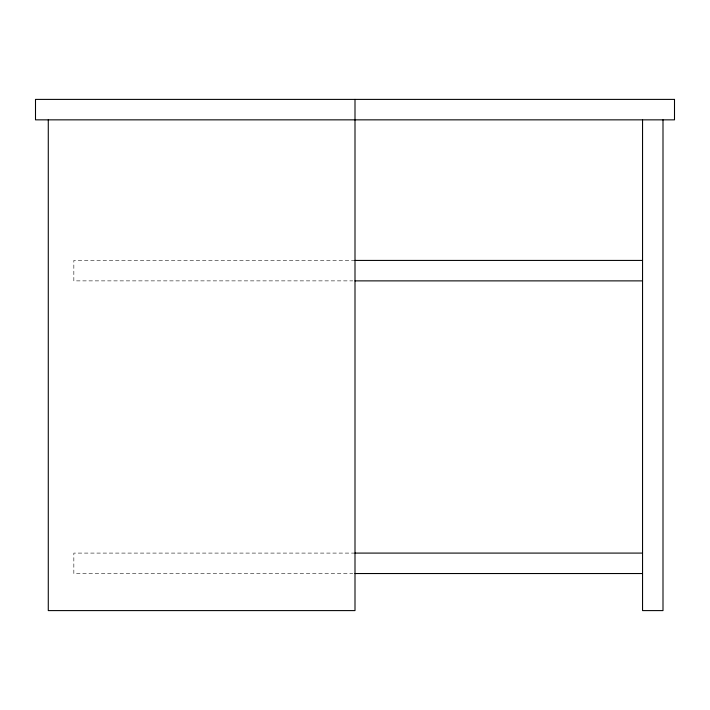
<?xml version="1.0" encoding="UTF-8"?>
<svg xmlns="http://www.w3.org/2000/svg" width="710" height="710" viewBox="0 0 710 710"><rect width="100%" height="100%" fill="white"/><g stroke="black" fill="none" stroke-linecap="round" stroke-linejoin="round"><path stroke-width="0.53" stroke-dasharray="3.55 2.66" d="M355 260.428L73.84 260.428L73.84 280.876L352.79 280.876M355 553.09L73.84 553.09L73.84 573.538L352.79 573.538"/><path stroke-width="1.06" d="M355 260.428L642.55 260.428M355 280.876L642.55 280.876M355 553.09L642.55 553.09M355 573.538L642.55 573.538M662.998 119.848L662.998 610.6L642.55 610.6L642.55 119.848M355 99.4L355 610.6L48.28 610.6L48.28 119.848M674.5 99.4L35.5 99.4L35.5 119.848L674.5 119.848L674.5 99.4"/></g></svg>
